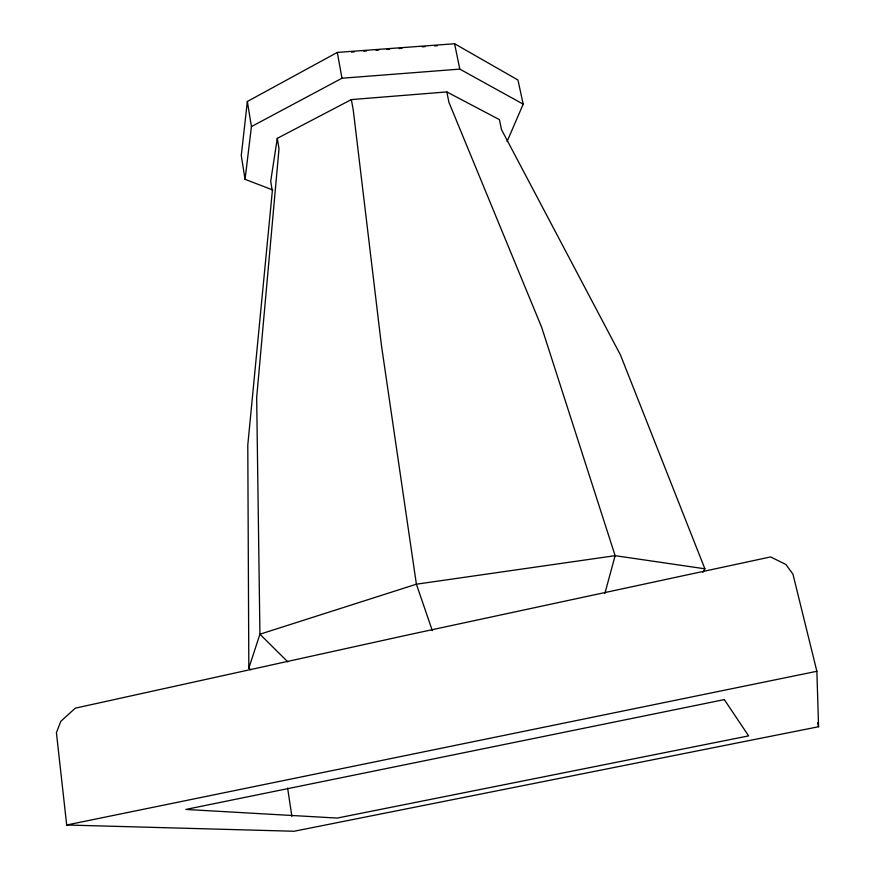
<?xml version="1.0" encoding="UTF-8"?>
<svg xmlns="http://www.w3.org/2000/svg" width="875" height="875" viewBox="0 0 875 875"><rect width="100%" height="100%" fill="white"/><g stroke="black" fill="none" stroke-linecap="round" stroke-linejoin="round"><path stroke-width="1.31" d="M507.052 141.575L523.184 104.147L517.967 80.019L454.595 43.75L337.302 52.423L247.352 101.489L241.27 155.564L245.055 179.331L272.814 189.984M245.055 179.331L251.431 126.591L247.352 101.489M702.909 572.348L704.889 568.805L620.484 355.009L501.517 129.642L499.406 119.623L446.83 91.93L351.345 99.586L277.277 138.359L270.703 181.234L272.322 191.133L247.789 445.102L248.828 668.106L250.895 669.823M604.866 593.458L615.136 555.669L541.658 327.283L448.941 102.375L446.83 91.93M248.828 668.106L259.93 634.211L256.67 397.567L279.005 148.706L277.277 138.359M251.431 126.591L341.983 78.225L459.802 69.114L523.184 104.147M66.686 825.005L816.867 671.289L792.958 574.164L785.848 564.452L770.602 556.927L408.997 634.692L75.305 708.159L60.769 721.35L56.416 732.703L66.686 825.005L294.109 831.25L818.584 726.742L816.867 671.289M351.531 52.095L354.255 51.887M363.792 51.188L366.516 50.98M376.042 50.28L378.766 50.072M386.947 49.47L389.67 49.262M399.197 48.562L401.92 48.355M422.352 46.845L425.086 46.648M434.613 45.938L437.336 45.741M704.889 568.805L615.136 555.669L416.391 584.194L259.93 634.211L287.853 661.894M432.316 630.634L416.391 584.194L381.423 345.253L353.281 110.184L351.345 99.586M817.611 722.783L818.584 726.742M454.595 43.75L459.802 69.114M337.302 52.423L341.983 78.225M287.612 787.981L291.878 816.375M724.314 699.606L185.795 809.441L337.159 818.07L748.628 735.886L724.314 699.606"/></g></svg>
